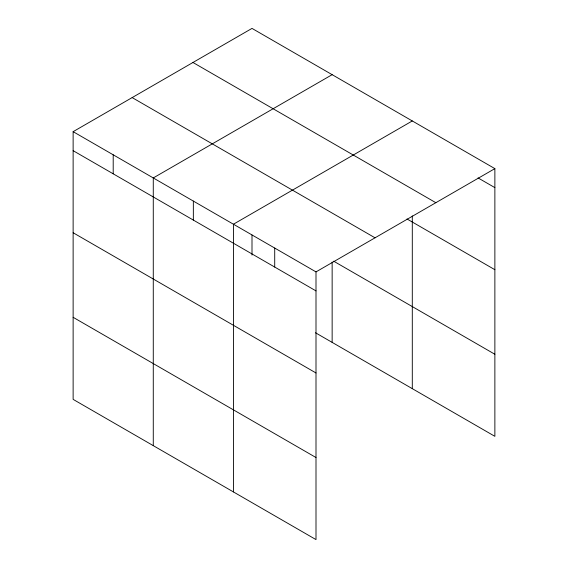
<?xml version="1.0" encoding="UTF-8"?>
<svg xmlns="http://www.w3.org/2000/svg" width="568" height="568" viewBox="0 0 568 568"><rect width="100%" height="100%" fill="white"/><g stroke="black" fill="none" stroke-linecap="round" stroke-linejoin="round"><path stroke-width="0.85" d="M73.13 131.669L316 271.894L316 539.6L73.13 399.375L73.13 131.669L252 28.4L494.87 168.625L494.87 436.33L315.51 332.777M332.145 74.671L153.275 177.94L153.275 445.653M412.297 120.948L233.427 224.218L233.427 491.923M316 271.894L494.87 168.625M478.05 177.919L494.87 187.625M192.971 62.48L435.848 202.705M407 218.971L494.87 269.701M132.152 97.589L375.029 237.814M333.657 261.181L494.87 354.262M73.13 150.676L316 290.894M73.13 232.745L316 372.97M73.13 317.306L316 457.531M412.297 215.911L412.297 388.654M332.145 262.054L332.145 342.383M274.713 248.053L274.713 267.059M252 234.989L252 255.075M193.347 201.079L193.347 220.086M113.202 154.808L113.202 173.808"/></g></svg>
